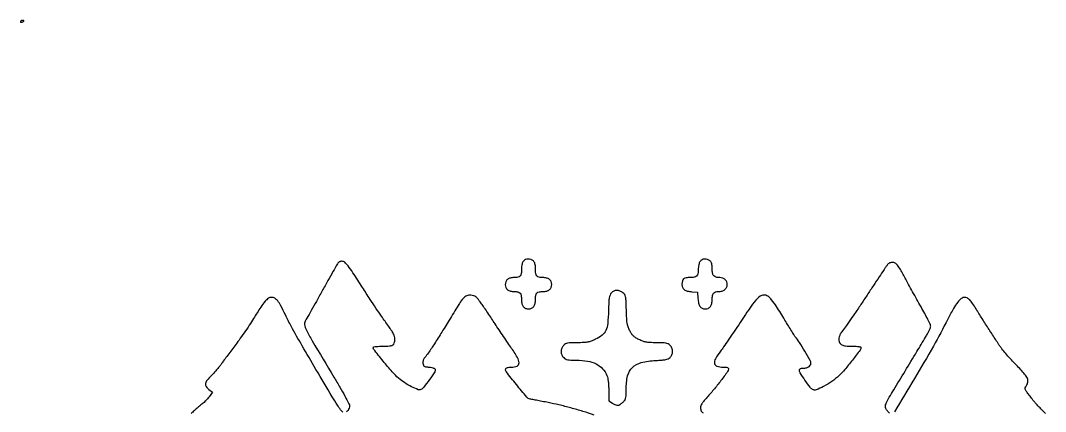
# Model space of a CAD drawing. Extents: x 0 to 894, y 129 to 1024.
# Drawn here: x 0 to 882, y 688 to 1024 of the extents above; entities that cross this region are included whole.
import ezdxf

# ---------------------------------------------------------------- set-up
doc = ezdxf.new("R2010")
doc.units = 0

msp = doc.modelspace()

# ---------------------------------------------------------------- linework, layer by layer
for points in [[(0, 1023.031385, 0.184534), (0.122486, 1022.710807, 0.147206), (0.440625, 1022.516384, 0.100118), (0.925634, 1022.488865, 0.055937), (1.5, 1022.638374, 0.026838), (2.676766, 1023.163986, 0.281355), (2.940503, 1023.595573, 0.374586), (2.657343, 1023.920502, 0.034305), (1.5, 1024, 0.062722), (0.926468, 1023.92777, 0.08088), (0.440625, 1023.715469, 0.098158), (0.115494, 1023.400789, 0.152681)], [(432.654988, 817.171259, 0.080975), (431.943699, 816.071177, 0.043434), (431.425193, 814.535154, 0.036417), (431.104924, 812.622829, 0.023288), (431, 810.371259, -0.036091), (430.721882, 806.523225, -0.146483), (429.742364, 804.416401, -0.164157), (427.840413, 803.329211, -0.048507), (424.454988, 803, 0.064068), (421.300447, 802.594124, 0.109368), (418.947161, 801.387484, 0.123807), (417.508621, 799.425935, 0.096905), (417, 796.826247, 0.112357), (417.543283, 794.4391, 0.118302), (419.060971, 792.574012, 0.100558), (421.486582, 791.396968, 0.062918), (424.628741, 791, -0.050295), (427.872124, 790.672923, -0.159986), (429.740551, 789.607365, -0.145582), (430.715882, 787.567943, -0.039259), (431, 783.954988, 0.055127), (431.383765, 780.484851, 0.11037), (432.55331, 778.001467, 0.131735), (434.502416, 776.523293, 0.097024), (437.173753, 776, 0.112583), (439.628138, 776.559737, 0.125776), (441.482383, 778.117369, 0.101507), (442.623442, 780.675564, 0.054362), (443, 784.128741, -0.041726), (443.294266, 787.648742, -0.149672), (444.29229, 789.643294, -0.156681), (446.204148, 790.68496, -0.047045), (449.545012, 791, 0.064068), (452.699553, 791.405876, 0.109368), (455.052839, 792.612516, 0.123807), (456.491379, 794.574065, 0.096905), (457, 797.173753, 0.112357), (456.456717, 799.5609, 0.118302), (454.939029, 801.425988, 0.100558), (452.513418, 802.603032, 0.062918), (449.371259, 803, -0.051901), (446.086847, 803.341852, -0.167059), (444.226898, 804.452925, -0.142169), (443.269077, 806.604638, -0.034104), (443, 810.545012, 0.019921), (442.900562, 813.039874, 0.045793), (442.580723, 814.889864, 0.061302), (442.01677, 816.280909, 0.082087), (441.171259, 817.345012, 0.098833), (439.160895, 818.546094, 0.090726), (436.780187, 818.931652, 0.093083), (434.469372, 818.448699, 0.111349)], [(584.556704, 816.777494, 0.069138), (583.95693, 815.605352, 0.027469), (583.456402, 813.864541, 0.026506), (583.114334, 811.896003, 0.029771), (583, 809.977494, -0.041475), (582.697709, 806.339525, -0.156561), (581.662394, 804.333305, -0.156076), (579.650624, 803.300908, -0.041143), (576, 803, 0.038237), (572.531276, 802.734345, 0.12999), (570.470438, 801.8352, 0.159667), (569.364337, 800.162311, 0.066985), (569, 797.454988, 0.093905), (569.526763, 794.674939, 0.134175), (571.020858, 792.673549, 0.105925), (573.62969, 791.407858, 0.044452), (577.507242, 790.814706), (582.5, 790.5), (582.810518, 785.011869, 0.038909), (583.364794, 780.90951, 0.097746), (584.553996, 778.1504, 0.134394), (586.425362, 776.568444, 0.109079), (589, 776, 0.106536), (591.553859, 776.550403, 0.128297), (593.457857, 778.08928, 0.10483), (594.618048, 780.63946, 0.054569), (595, 784.128741, -0.039585), (595.267758, 787.505515, -0.129403), (596.165019, 789.538538, -0.157705), (597.823006, 790.636582, -0.068136), (600.477494, 791, 0.07202), (603.43905, 791.428808, 0.094696), (605.860578, 792.678464, 0.10767), (607.437275, 794.584795, 0.119698), (608, 796.901716, 0.100021), (607.520751, 799.273503, 0.102948), (606.160249, 801.245468, 0.100417), (604.093756, 802.545461, 0.090588), (601.605518, 803, -0.054128), (598.302939, 803.358575, -0.157388), (596.344488, 804.502166, -0.142187), (595.307649, 806.661899, -0.041299), (595, 810.380196, 0.018793), (594.902516, 812.972897, 0.045433), (594.585977, 814.862577, 0.061979), (594.023212, 816.269222, 0.082904), (593.171259, 817.345012, 0.10039), (591.038458, 818.610333, 0.10062), (588.582987, 818.9433, 0.105037), (586.276598, 818.29233, 0.119409)], [(508.265099, 789.75, 0.087482), (507.12831, 787.986104, 0.059625), (506.469991, 785.686818, 0.028473), (506.087034, 781.975261, 0.00429), (505.808035, 774.5, -0.017401), (505.111907, 763.556095, -0.081804), (503.488002, 757.489921, -0.119285), (500.326808, 753.435709, -0.057365), (494.694662, 749.932155, -0.019774), (490.921459, 748.326456, -0.044784), (487.936593, 747.489792, -0.03647), (484.496527, 747.106809, -0.009471), (478.924314, 747.000789, 0.00599), (473.252157, 746.932362, 0.042652), (470.523025, 746.632884, 0.085821), (468.75565, 745.955968, 0.070018), (467.174314, 744.685549, 0.093671), (465.580556, 742.18473, 0.098801), (465.048892, 739.322074, 0.100609), (465.658289, 736.51632, 0.100888), (467.314451, 734.174314, 0.066861), (468.924557, 733.023225, 0.072965), (470.735117, 732.379763, 0.041154), (473.396059, 732.076337, 0.00782), (478.276939, 732, -0.041681), (487.805981, 731.204257, -0.075411), (495.227048, 728.768326, -0.090105), (500.70273, 724.627886, -0.087209), (504.446952, 718.782119, -0.046956), (505.12112, 716.616904, -0.021737), (505.604343, 713.706629, -0.018537), (505.9027, 710.163185, -0.011733), (506, 706.01742), (506, 696.970603), (509.25, 694.98904, 0.02667), (512.026589, 693.493016, 0.128177), (513.777132, 693.163766, 0.130376), (515.449963, 693.733652, 0.027976), (517.923275, 695.588894, 0.041941), (519.744497, 697.40263, 0.11118), (520.591623, 699.021205, 0.059284), (520.931675, 701.394855, 0.005966), (521, 707.121012, -0.05593), (522.288646, 718.605222, -0.146058), (526.328324, 725.76741, -0.134581), (533.883033, 729.890921, -0.044529), (546.5, 731.708516, 0.007283), (551.850771, 732.076381, 0.031312), (555.008325, 732.540079, 0.053682), (557.121363, 733.230189, 0.079125), (558.75, 734.299216, 0.107675), (560.417455, 736.647298, 0.102632), (560.99466, 739.517957, 0.101279), (560.383765, 742.412576, 0.102038), (558.685549, 744.825686, 0.069899), (557.034725, 745.990864, 0.073417), (555.153739, 746.631952, 0.038921), (552.317525, 746.928288, 0.006576), (546.864864, 747, -0.009086), (541.380899, 747.099666, -0.036451), (538.048154, 747.465104, -0.04768), (535.264215, 748.257723, -0.02405), (531.929315, 749.75, -0.022846), (529.02322, 751.392862, -0.053642), (527.067204, 752.934235, -0.056244), (525.538606, 754.809683, -0.027354), (524.009667, 757.5, -0.032945), (522.660374, 760.725187, -0.04308), (521.887715, 763.825267, -0.027201), (521.457051, 767.960683, -0.005695), (521.180401, 775.23977, 0.003446), (520.910308, 783.301481, 0.038367), (520.534721, 786.494759, 0.097542), (519.761681, 788.384803, 0.080565), (518.285875, 789.98977, 0.076632), (515.693644, 791.451872, 0.096425), (512.981561, 791.912766, 0.102593), (510.423372, 791.318114, 0.098044)]]:
    msp.add_lwpolyline(points, format="xyb", close=True)
for points in [[(493.5, 684.815787, 0.008952), (483.86548, 687.917062, 0.007236), (473.419255, 690.910101, 0.007347), (463.133197, 693.53522, 0.010745), (454, 695.517204, -0.00001), (448.674765, 696.553656, -0.000013), (443.843453, 697.494211, -0.000009), (439.790406, 698.283447, -0.000141), (438.381966, 698.558146, -0.171119), (435.472531, 700.270099, -0.005389), (426.589219, 711.0508, -0.004168), (417.752388, 722.20274, -0.262855), (417.396958, 724.592073, -0.167), (417.903112, 725.196238, -0.065383), (418.913187, 725.637553, -0.047408), (420.371136, 725.912799, -0.022966), (422.268615, 726, 0.095381), (427.18548, 726.946563, 0.314975), (428.898088, 729.559723, 0.12828), (427.496631, 734.338027, 0.017219), (421.75, 743.20771, -0.002661), (418.467794, 747.96429, -0.001544), (414.573438, 753.7108, -0.001543), (410.704855, 759.495889, -0.002601), (407.5, 764.375494, 0.00279), (404.48977, 768.955012, 0.002306), (401.23261, 773.801843, 0.002328), (398.203805, 778.219861, 0.006244), (395.993992, 781.327635, 0.010708), (393.261096, 784.907615, 0.062232), (391.564603, 786.562777, 0.097515), (389.866649, 787.392106, 0.046617), (387.462302, 787.796831, 0.110363), (383.905593, 787.272976, 0.119445), (381.026721, 785.287188, 0.042761), (377.53175, 780.629452, 0.00372), (369.774288, 768, -0.003459), (362.512125, 756.163083, -0.005413), (356.084166, 746.09129, -0.005242), (350.773682, 738.148876, -0.033672), (347.784796, 734.354148, 0.053942), (346.996964, 733.266092, 0.05184), (346.447639, 732.02042, 0.051937), (346.167043, 730.690688, 0.054573), (346.173528, 729.354148, 0.053433), (346.539374, 727.723136, 0.171827), (347.218136, 726.862413, 0.102943), (348.517141, 726.377089, 0.013138), (351.491319, 726, -0.018493), (353.765922, 725.686827, -0.048986), (355.345896, 725.246668, -0.076146), (356.340563, 724.67506, -0.179409), (356.775563, 723.952927, -0.197343), (356.366688, 721.961991, -0.006688), (351.719901, 715.250845, -0.009799), (346.990769, 708.880243, -0.100945), (344.522599, 706.752709, -0.227415), (342.085111, 706.598991, -0.020478), (336.358399, 709.192144, -0.026532), (330.286254, 712.662354, -0.036548), (325.268357, 716.440007, -0.033457), (319.8665, 721.840439, -0.008647), (311.916861, 731.252812, -0.002546), (303.642786, 741.506403, -0.31687), (303.548151, 743.077909, -0.218419), (304.096404, 743.442728, -0.01164), (306.224545, 743.729136, -0.016506), (308.851541, 743.933105, -0.01112), (311.859017, 744, 0.017785), (317.542218, 744.202217, 0.1171), (320.239373, 745.049186, 0.194796), (321.57033, 746.805027, 0.066056), (322, 750.043171, 0.064569), (321.720467, 752.198741, 0.047101), (320.886616, 754.468604, 0.032647), (319.337828, 757.228022, 0.011174), (316.75, 761.018159, -0.002398), (310.558285, 769.753318, -0.004747), (305.745373, 776.753205, -0.004379), (300.825005, 784.196805, -0.001738), (294.194053, 794.5, 0.002956), (286.002538, 807.160102, 0.021288), (281.762818, 813.064198, 0.045472), (278.889787, 816.109975, 0.182924), (276.538415, 817, 0.048472), (275.587313, 816.907579, 0.042399), (274.626301, 816.632812, 0.044643), (273.796198, 816.229306, 0.089428), (273.249786, 815.75, 0.038609), (272.575074, 814.753479, 0.000489), (268.798117, 808.110937, 0.001429), (264.455651, 800.405219, 0.000936), (259.492549, 791.5, -0.000838), (254.503465, 782.54404, -0.001225), (250.078263, 774.676826, -0.000585), (246.288173, 767.995428, -0.022066), (245.365208, 766.527494, 0.184514), (244.433312, 762.727551, 0.083874), (245.928626, 757.749141, 0.019984), (250.947131, 748.543272, 0.000886), (269.662446, 717.380784, -0.004458), (274.817605, 708.65642, -0.006815), (279.11662, 700.991496, -0.003496), (282.588515, 694.490611, -0.121476), (283, 692.821914, -0.075488), (282.677647, 690.69896, -0.083392), (281.741706, 688.846261, -0.089296), (280.317535, 687.496723, -0.104189)], [(747.498456, 686.533959, -0.051274), (745.800362, 688.288691, -0.051322), (744.438601, 690.441627, -0.115872), (744, 692.308828, -0.082911), (744.205632, 693.540386, -0.018476), (744.975377, 695.537783, -0.018697), (746.04939, 697.806321, -0.01709), (747.320433, 700.058828, 0.000877), (751.156031, 706.369058, 0.000074), (761.003231, 722.639067, 0.000108), (771.08749, 739.314501, 0.000255), (778.611635, 751.776937, 0.01175), (780.291956, 754.717404, 0.014536), (781.710918, 757.534577, 0.012906), (782.762378, 759.942522, 0.096774), (783, 761.158736, 0.111089), (782.689317, 762.539836, 0.005023), (780.550043, 766.939391, 0.008201), (777.854991, 772.128364, 0.005761), (774.659721, 777.881799, -0.001427), (771.113937, 784.138, -0.001167), (767.355888, 790.849653, -0.001178), (763.92727, 797.040888, -0.0031), (761.507491, 801.5, 0.005096), (756.874964, 809.955988, 0.040707), (754.392456, 813.641761, 0.09875), (752.324641, 815.382822, 0.126406), (749.922402, 816, 0.063012), (748.354388, 815.801604, 0.087758), (747.069326, 815.217243, 0.068935), (745.853516, 814.108206, 0.025576), (744.462764, 812.25, 0.001157), (742.844006, 809.827347, 0.000098), (738.693266, 803.58142, 0.00013), (733.745318, 796.128507, 0.000101), (728.358156, 788.005898, -0.001692), (722.842148, 779.746228, -0.001928), (717.503379, 771.875939, -0.001746), (712.921357, 765.226906, -0.010828), (710.484468, 761.874354, 0.007482), (707.035732, 757.195891, 0.032547), (705.221225, 754.270547, 0.054921), (704.30881, 751.988722, 0.067767), (704, 749.720729, 0.122147), (704.66664, 747.032601, 0.155484), (706.480169, 745.252423, 0.092031), (709.820624, 744.277103, 0.025138), (715.328741, 744, -0.009367), (718.803209, 743.934904, -0.02906), (721.136003, 743.711276, -0.041932), (722.608356, 743.354883, -0.322946), (723, 742.81176, -0.163336), (722.267393, 740.628959, -0.003915), (715.654657, 732.028135, -0.009058), (709.051847, 723.88639, -0.029833), (704.29404, 718.872189, -0.034129), (697.950901, 713.703283, -0.032928), (690.889637, 709.377036, -0.030256), (684.497717, 706.496776, -0.233205), (681.32292, 706.800425, -0.095609), (679.194928, 708.759973, -0.00812), (674.85598, 714.841481, -0.006314), (670.613352, 721.166477, -0.145568), (670, 723.228587, -0.098332), (670.155497, 724.011619, -0.138317), (670.593638, 724.568123, -0.10976), (671.345805, 724.895311, -0.047952), (672.4349, 725, 0.049395), (675.463148, 725.29989, 0.079944), (677.882975, 726.202348, 0.105622), (679.439819, 727.587142, 0.159676), (680, 729.29654, 0.128652), (679.372464, 731.695065, 0.005114), (674.823252, 739.603253, 0.009526), (670.137161, 747.224135, 0.032594), (666.685895, 751.90315, -0.033343), (665.845867, 753.045584, -0.001787), (663.440767, 756.849675, -0.002791), (660.619423, 761.403919, -0.00203), (657.530018, 766.5, 0.005989), (650.398166, 778.056834, 0.033073), (646.086386, 783.958077, 0.067491), (642.753754, 786.994309, 0.152188), (639.526169, 788, 0.159698), (636.187717, 786.905807, 0.058181), (632.499501, 783.472132, 0.026773), (627.335556, 776.698446, 0.004029), (617.833622, 762.5, -0.00263), (613.427076, 755.875411, -0.002519), (608.887985, 749.201631, -0.002494), (604.823891, 743.353204, -0.009061), (602.155852, 739.697042, 0.030609), (597.845559, 733.222158, 0.170184), (597.072732, 729.181755, 0.285451), (599.097653, 726.798365, 0.077762), (604.2, 726, -0.013392), (606.733628, 725.932129, -0.074404), (608.0635, 725.659647, -0.164808), (608.735792, 725.118974, -0.144877), (608.98478, 724.25, -0.157184), (608.271774, 722.102121, -0.004708), (602.54368, 714.436656, -0.010019), (596.161812, 706.401128, -0.012308), (589.87504, 699.172895, 0.015733), (587.655689, 696.585624, 0.034375), (586.162516, 694.44383, 0.045736), (585.285257, 692.621662, 0.089558), (585, 691.041857, 0.106119), (585.593161, 688.278531, 0.178624), (587.235258, 686.606653, 0.100274)], [(277.249057, 687.241489, -0.036173), (275.337363, 689.417297, -0.021876), (272.633468, 693.329035, -0.004455), (268.215604, 700.5, -0.00225), (254.197993, 723.951553, -0.003432), (242.264217, 744.44204, -0.003574), (232.880402, 761.08617, -0.01665), (227.861886, 770.894661, 0.010521), (224.011558, 778.65302, 0.045899), (221.233144, 782.955061, 0.085886), (218.730216, 785.214294, 0.141666), (216.012777, 786, 0.151722), (213.294889, 785.155841, 0.065899), (210.455571, 782.594867, 0.031971), (206.725653, 777.59948, 0.005618), (200.43444, 767.702013, -0.007375), (196.796936, 762.023613, -0.004696), (192.405652, 755.519718, -0.004717), (187.977024, 749.219575, -0.008733), (184.244377, 744.202013, 0.002396), (180.83477, 739.737968, 0.002292), (177.416839, 735.174966, 0.00227), (174.436593, 731.119705, 0.008218), (172.594698, 728.5, -0.018932), (170.929928, 726.236864, -0.009926), (168.699428, 723.544958, -0.009859), (166.300717, 720.872692, -0.014911), (164.100322, 718.653049, 0.030889), (160.4718, 714.751104, 0.129521), (159.148597, 711.863928, 0.190273), (159.670089, 709.342159, 0.081875), (162.034482, 706.770117), (165.068963, 704.395278), (162.181125, 700.408734, -0.019691), (160.880726, 698.754773, -0.01589), (159.360872, 697.081691, -0.016178), (157.857088, 695.625793, -0.039227), (156.635526, 694.680757, 0.029235), (155.178908, 693.59965, 0.005366), (152.63206, 691.420824, 0.00575), (149.70521, 688.802011, 0.005201), (146.738882, 686.02853, 0.012685)], [(881.727511, 686.108712, 0.011178), (879.005022, 688.917321, -0.005329), (876.404561, 691.537992, -0.006054), (873.970225, 694.105586, -0.005539), (871.954787, 696.332553, -0.033276), (871, 697.567943, 0.009473), (870.225064, 698.675785, 0.003408), (869.081903, 700.223565, 0.003379), (867.805873, 701.903052, 0.004003), (866.576693, 703.472231, -0.011809), (864.750756, 705.879724, -0.113806), (864.255424, 707.055795, -0.151629), (864.40216, 708.187187, -0.025912), (865.419633, 710.133236, 0.037367), (866.138649, 711.58863, 0.047169), (866.567746, 713.027105, 0.051054), (866.698428, 714.419053, 0.059444), (866.529995, 715.736514, 0.103275), (865.790966, 717.259704, 0.008699), (863.046731, 720.688567, 0.011267), (859.578603, 724.683914, 0.008472), (855.593107, 728.924886, -0.006887), (851.451901, 733.30364, -0.00728), (847.51013, 737.715435, -0.006997), (844.224373, 741.611385, -0.032588), (842.513741, 744, 0.003234), (840.980219, 746.430825, 0.000793), (838.425265, 750.409375, 0.000812), (835.48316, 754.958594, 0.000811), (832.525144, 759.5, -0.001779), (829.532031, 764.114797, -0.001633), (826.484567, 768.884375, -0.001631), (823.793509, 773.15736, -0.005374), (822.058398, 776, 0.014545), (818.994501, 780.818597, 0.045394), (816.561573, 783.789467, 0.071986), (814.391301, 785.4399, 0.127292), (812.226896, 786, 0.168372), (809.343202, 785.000603, 0.061575), (806.262661, 781.890191, 0.036655), (802.60811, 776.364171, 0.010261), (797.725795, 767.221873, -0.011435), (785.266702, 744.022988, -0.006243), (768.985041, 716.119921, -0.001292), (751.73923, 687.562065, -0.261993)]]:
    msp.add_lwpolyline(points, format="xyb")

doc.saveas('drawing.dxf')
